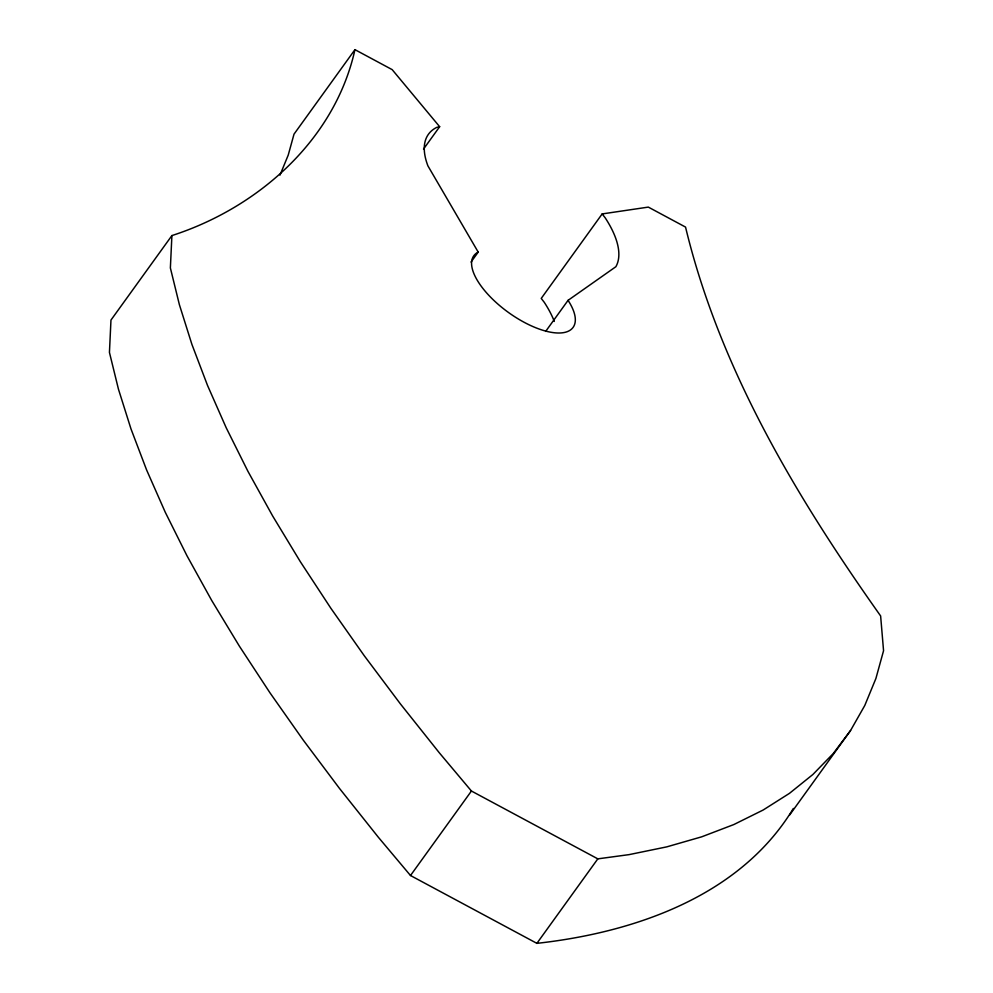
<?xml version="1.0" encoding="UTF-8"?>
<svg xmlns="http://www.w3.org/2000/svg" width="993" height="993" viewBox="0 0 993 993"><rect width="100%" height="100%" fill="white"/><g stroke="black" fill="none" stroke-linecap="round" stroke-linejoin="round"><path stroke-width="1.49" d="M423.527 149.074L439.651 126.707L392.173 69.634L354.948 49.65C334.877 140.236 257.907 207.86 171.901 235.577L170.374 267.949L179.385 304.677L191.897 344.36L207.512 385.408L226.193 427.747L247.915 471.29L272.641 515.963L300.308 561.653L330.868 608.275L364.257 655.728L400.415 703.925L439.266 752.744L471.427 791.024L597.823 858.858L629.09 854.625L666.762 846.868L701.691 836.826L733.839 824.55L763.12 810.04L789.472 793.345L812.87 774.503L833.239 753.55L850.554 730.525L864.779 705.489L875.9 678.492L883.559 650.713L880.63 615.958C796.721 497.468 719.851 369.533 685.542 227.087L648.317 207.103L602.168 213.929L541.235 298.421L544.276 302.331A114.791 48.223 35.8 0 1 554.28 321.422M279.976 175.14L288.231 155.082L294.015 134.142L354.948 49.65M171.901 235.577L110.968 320.069L109.441 352.441L118.452 389.169L130.964 428.852L146.579 469.9L165.26 512.239L186.982 555.782L211.708 600.455L239.375 646.145L269.935 692.766L303.324 740.219L339.482 788.417L378.333 837.236L410.494 875.516L536.89 943.35C634.13 932.551 740.182 896.406 793.37 808.426M471.03 262.053L478.204 252.11L427.909 165.868A114.791 48.223 35.8 0 1 436.709 127.402L439.651 126.707M545.666 331.401L568.058 300.345L615.846 266.732A114.791 48.223 35.8 0 0 605.209 217.839L602.168 213.929M410.494 875.516L471.427 791.024M536.89 943.35L597.823 858.858M789.621 815.017L850.554 730.525M568.058 300.345A61.218 25.719 35.8 0 1 524.093 322.266A61.218 25.719 35.8 0 1 478.204 252.11"/></g></svg>
